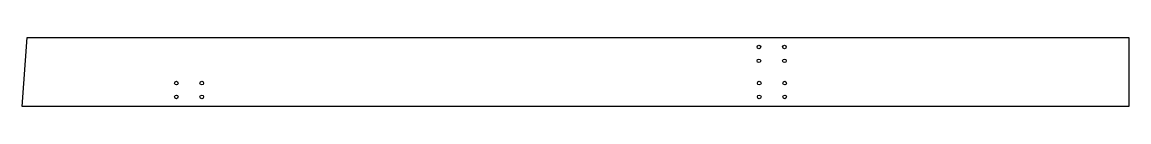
# Model space of a CAD drawing. Header units: millimetres. Extents: x 1736 to 9732, y -250 to 250.
import ezdxf

# ---------------------------------------------------------------- set-up
doc = ezdxf.new("R2010")
doc.units = ezdxf.units.MM
doc.header["$LTSCALE"] = 25
doc.layers.add('3_Pezzi', color=7, linetype='Continuous')
doc.layers.add('5_Bulloni', color=7, linetype='Continuous')

msp = doc.modelspace()

# ---------------------------------------------------------------- linework, layer by layer
at = {"layer": '3_Pezzi', "color": 3, "linetype": 'Continuous'}
for p, q in [((1735.8, -250), (1771.1, 250)), ((1771.1, 250), (9732.3, 250)), ((9732.3, 250), (9732.3, -250)), ((9732.3, -250), (1735.8, -250))]:
    msp.add_line(p, q, dxfattribs=at)
at = {"layer": '5_Bulloni', "color": 5, "linetype": 'Continuous'}
for centre in [(7059.3, 180.6), (7243.4, 180.5), (7059.3, 80.5), (7243.4, 80.4), (2850.4, -80), (3033.8, -80), (7061.8, -80), (7245.7, -80), (2850.4, -180), (3033.8, -180), (7061.8, -180), (7245.7, -180)]:
    msp.add_circle(centre, 13, dxfattribs=at)

doc.saveas('drawing.dxf')
